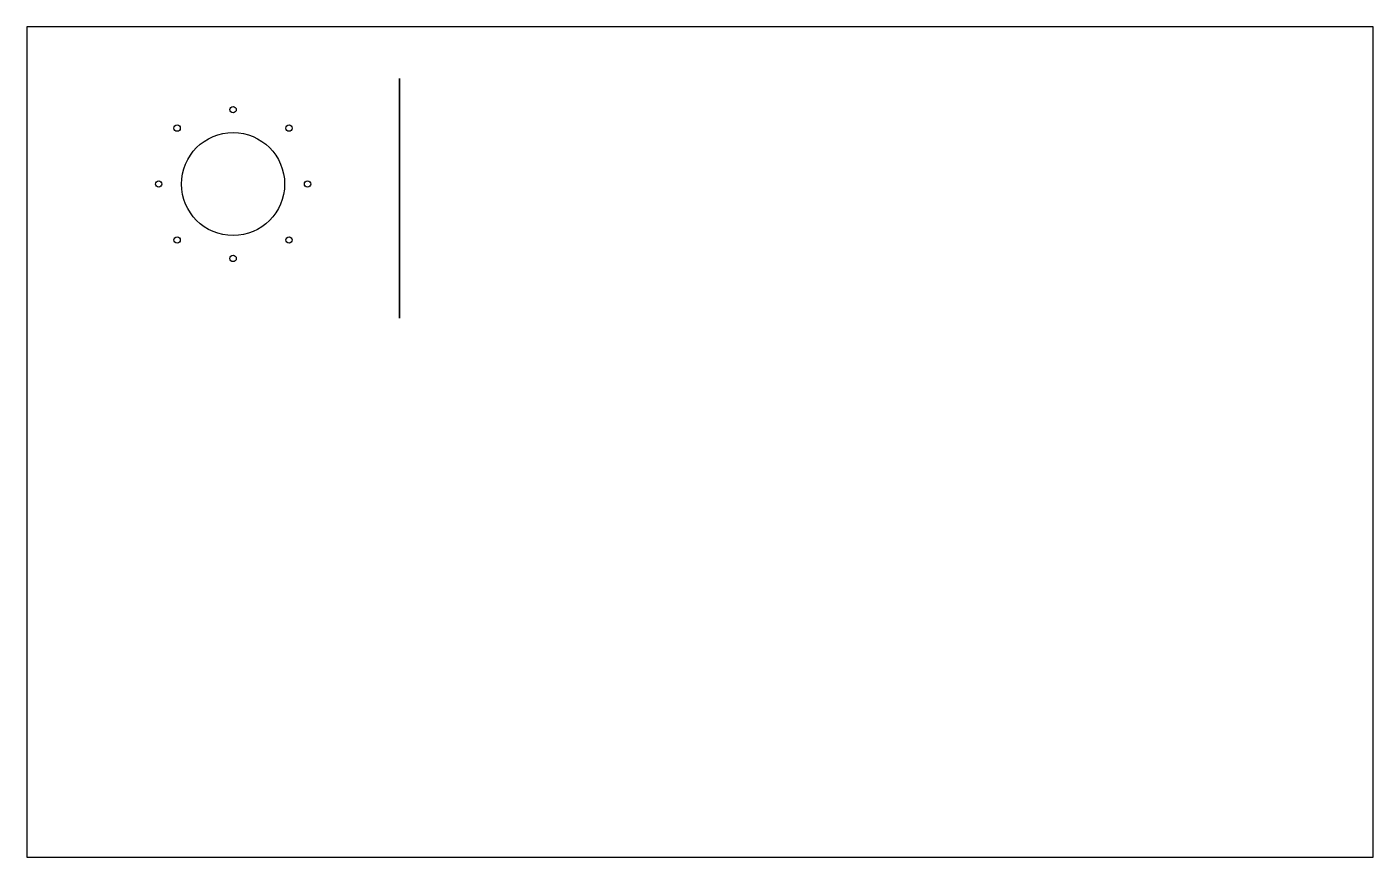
# Model space of a CAD drawing. Header units: millimetres. Extents: x 0 to 914, y -6 to 558.
import ezdxf

# ---------------------------------------------------------------- set-up
doc = ezdxf.new("R2010")
doc.units = ezdxf.units.MM
doc.layers.get('0').update_dxf_attribs({"linetype": 'CONTINUOUS'})

msp = doc.modelspace()

# ---------------------------------------------------------------- linework, layer by layer
for points in [[(0, 558), (0, -6), (914.4, -6), (914.4, 558)], [(253, 360.11), (253, 523), (253, 523), (253, 360.11)]]:
    msp.add_lwpolyline(points, close=True)
for centre, radius in [((140.04, 501.8), 2.15), ((102.04, 489.24), 2.15), ((140.04, 451.24), 35), ((178.04, 489.24), 2.15), ((89.49, 451.24), 2.15), ((190.6, 451.24), 2.15), ((102.04, 413.24), 2.15), ((178.04, 413.24), 2.15), ((140.04, 400.68), 2.15)]:
    msp.add_circle(centre, radius)

doc.saveas('drawing.dxf')
